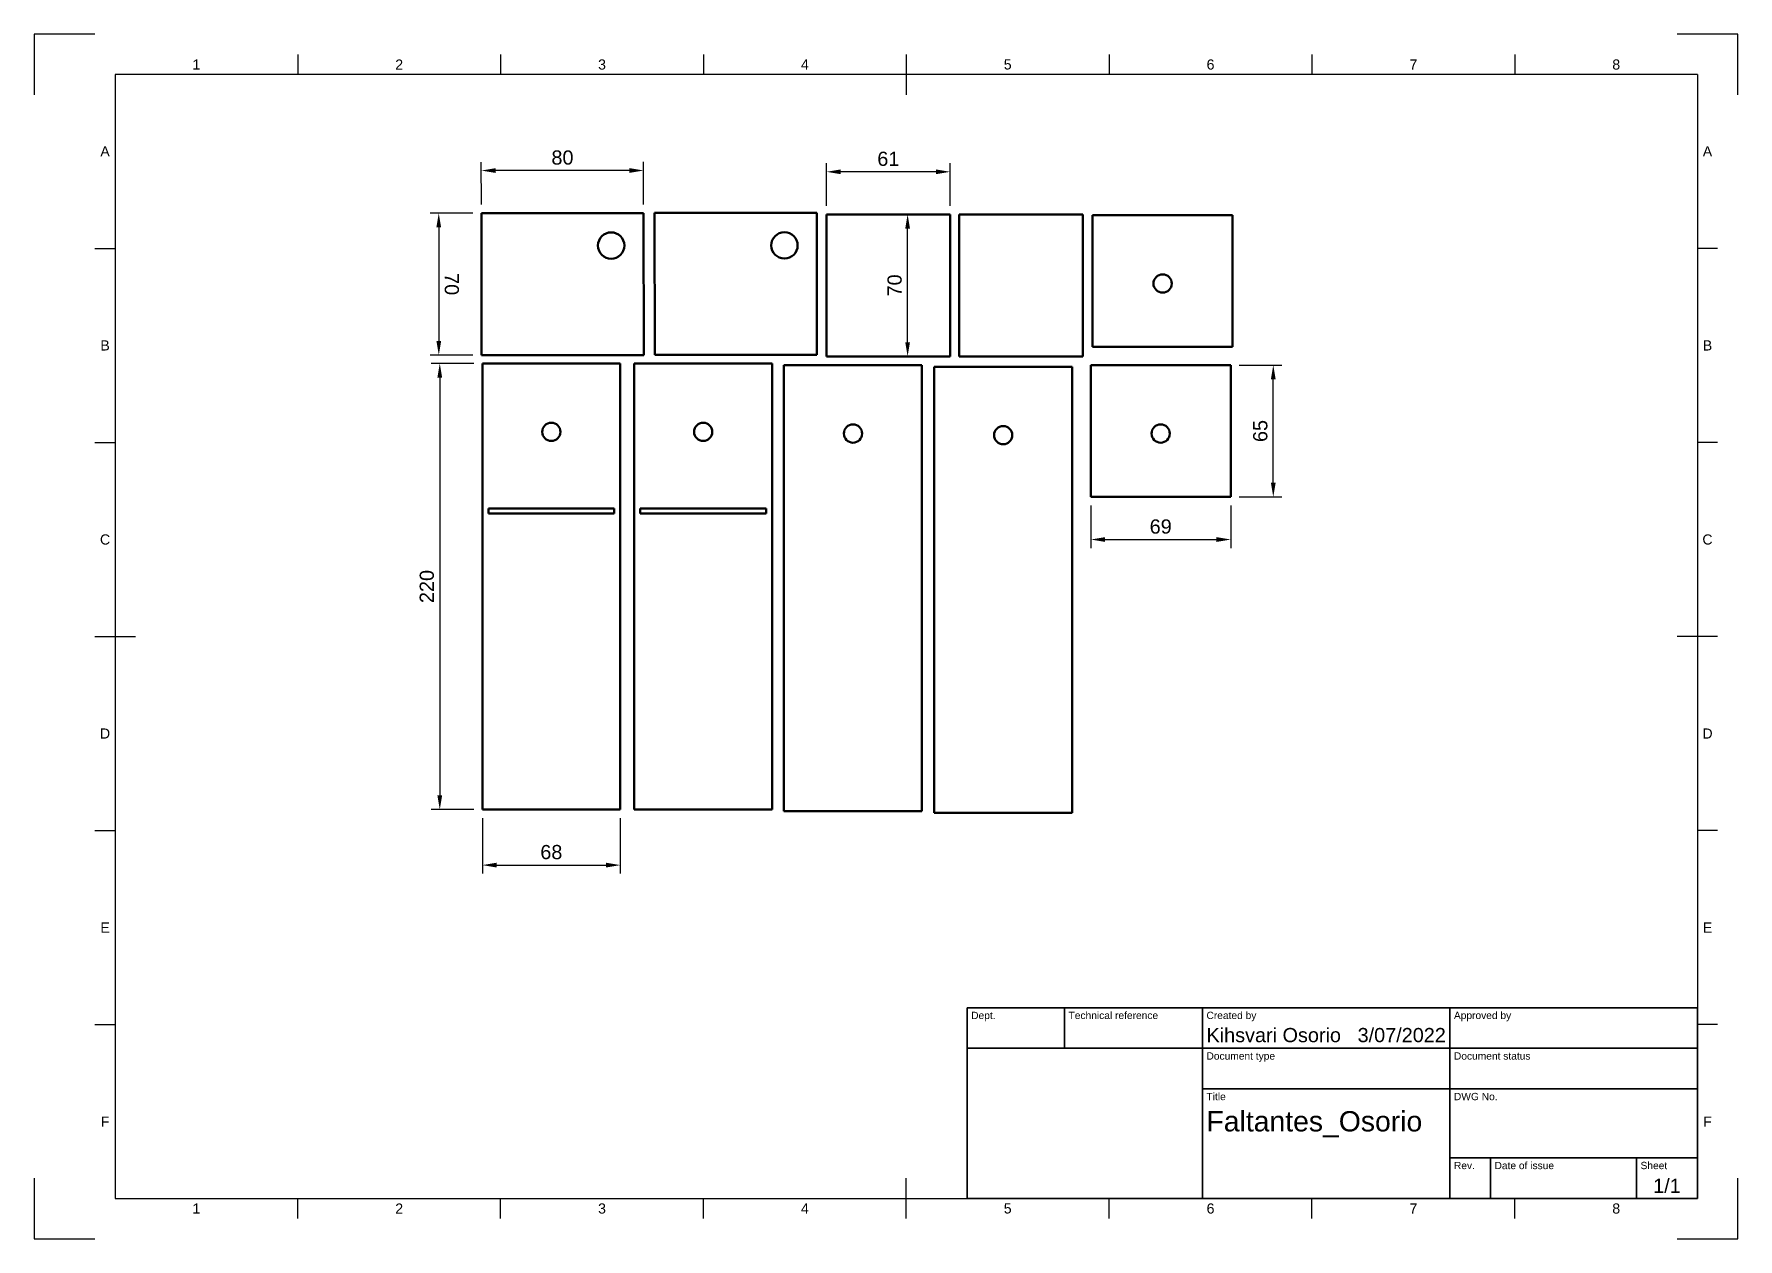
# Model space of a CAD drawing. Header units: millimetres. Extents: x 0 to 420, y 0 to 297.
import ezdxf
from ezdxf.enums import TextEntityAlignment as Align

# ---------------------------------------------------------------- set-up
doc = ezdxf.new("R2010")
doc.units = ezdxf.units.MM
doc.header["$LTSCALE"] = 0.75
for name, color, linetype, lineweight in [('Border', 7, 'Continuous', 25), ('Dimensions', 7, 'Continuous', 25), ('TitleBlock', 7, 'Continuous', 35), ('Visible', 7, 'Continuous', 50)]:
    doc.layers.add(name, color=color, linetype=linetype, lineweight=lineweight)
doc.styles.add('FusionTitle', font='arial.ttf')
doc.styles.get("Standard").update_dxf_attribs({"font": 'arial.ttf'})
doc.dimstyles.new('ISO-25', dxfattribs={"dimtxt": 3.5, "dimasz": 3.5, "dimexe": 2.1, "dimexo": 2.1, "dimgap": 1.4, "dimtad": 1, "dimzin": 12, "dimdsep": 46, "dimtxsty": 'Standard', "dimcen": 0, "dimclrd": 256, "dimclre": 256, "dimclrt": 256, "dimazin": 3, "dimtp": 0.1, "dimtm": 0.1, "dimtfac": 0.714286, "dimtmove": 0, "dimatfit": 3, "dimfxl": 1, "dimtzin": 12, "dimarcsym": 0})

# ---------------------------------------------------------------- blocks, each defined once
blk = doc.blocks.new('ISO_A3_SHEET')
at = {"layer": 'Border'}
for p, q in [((65, 292), (65, 287)), ((115, 292), (115, 287)), ((165, 292), (165, 287)), ((215, 292), (215, 282)), ((265, 292), (265, 287)), ((315, 292), (315, 287)), ((365, 292), (365, 287)), ((410, 287), (20, 287)), ((20, 287), (20, 10)), ((410, 287), (410, 10)), ((15, 244.16666), (20, 244.16666)), ((415, 244.16666), (410, 244.16666)), ((15, 196.33333), (20, 196.33333)), ((415, 196.33333), (410, 196.33333)), ((15, 148.5), (25, 148.5)), ((415, 148.5), (405, 148.5)), ((15, 100.66667), (20, 100.66667)), ((415, 100.66667), (410, 100.66667)), ((15, 52.83334), (20, 52.83334)), ((415, 52.83334), (410, 52.83334)), ((215, 5), (215, 15)), ((20, 10), (410, 10)), ((65, 5), (65, 10)), ((115, 5), (115, 10)), ((165, 5), (165, 10)), ((265, 5), (265, 10)), ((315, 5), (315, 10)), ((365, 5), (365, 10))]:
    blk.add_line(p, q, dxfattribs=at)
at = {"layer": 'Defpoints'}
for p, q in [((15, 297), (0, 297)), ((0, 297), (0, 282)), ((420, 297), (405, 297)), ((420, 282), (420, 297)), ((0, 15), (0, 0)), ((420, 0), (420, 15)), ((0, 0), (15, 0)), ((405, 0), (420, 0))]:
    blk.add_line(p, q, dxfattribs=at)
at = {"layer": 'Border', "style": 'FusionTitle'}
for s, p in [('1', (40, 289.5)), ('2', (90, 289.5)), ('3', (140, 289.5)), ('4', (190, 289.5)), ('5', (240, 289.5)), ('6', (290, 289.5)), ('7', (340, 289.5)), ('8', (390, 289.5)), ('A', (17.5, 268.08333)), ('A', (412.5, 268.08333)), ('B', (17.5, 220.25)), ('B', (412.5, 220.25)), ('C', (17.5, 172.41667)), ('C', (412.5, 172.41667)), ('D', (17.5, 124.58334)), ('D', (412.5, 124.58334)), ('E', (17.5, 76.75001)), ('E', (412.5, 76.75001)), ('F', (17.5, 28.91668)), ('F', (412.5, 28.91668)), ('1', (40, 7.5)), ('2', (90, 7.5)), ('3', (140, 7.5)), ('4', (190, 7.5)), ('5', (240, 7.5)), ('6', (290, 7.5)), ('7', (340, 7.5)), ('8', (390, 7.5))]:
    blk.add_text(s, height=2.5, dxfattribs=at).set_placement(p, align=Align.MIDDLE)
blk = doc.blocks.new('ISO_TITLEBLOCK')
at = {"layer": 'TitleBlock'}
for p, q in [((0, 47), (-180, 47)), ((-180, 47), (-180, 0)), ((-156, 37), (-156, 47)), ((-122, 0), (-122, 47)), ((-61, 0), (-61, 47)), ((0, 0), (0, 47)), ((-180, 37), (0, 37)), ((-122, 27), (0, 27)), ((-61, 10), (0, 10)), ((-51, 0), (-51, 10)), ((-15, 0), (-15, 10)), ((-180, 0), (0, 0))]:
    blk.add_line(p, q, dxfattribs=at)
at = {"layer": 'TitleBlock', "style": 'FusionTitle'}
for s, p in [('Dept.', (-179, 46)), ('Technical reference', (-155, 46)), ('Created by', (-121, 46)), ('Approved by', (-60, 46)), ('Document type', (-121, 36)), ('Document status', (-60, 36)), ('Title', (-121, 26)), ('DWG No.', (-60, 26)), ('Rev.', (-60, 9)), ('Date of issue', (-50, 9)), ('Sheet', (-14, 9))]:
    blk.add_text(s, height=1.8, dxfattribs=at).set_placement(p, align=Align.TOP_LEFT)
for tag, height, p in [('DEPT', 3.5, (-179, 42)), ('TECHNICAL_REFERENCE', 3.5, (-155, 42)), ('CREATED_BY', 3.5, (-121, 42)), ('APPROVED_BY', 3.5, (-60, 42)), ('DOCUMENT_TYPE', 3.5, (-121, 32)), ('DOCUMENT_STATUS', 3.5, (-60, 32)), ('TITLE_1', 5, (-121, 21.5)), ('TITLE_2', 5, (-121, 14)), ('TITLE_3', 5, (-121, 6.5)), ('DATE_OF_ISSUE', 3.5, (-50, 5))]:
    blk.add_attdef(tag, text='', height=height, dxfattribs=at).set_placement(p, align=Align.TOP_LEFT)
for tag, p in [('CREATED_DATE', (-62, 42)), ('APPROVED_DATE', (-0.99, 42))]:
    blk.add_attdef(tag, text='', height=3.5, dxfattribs=at).set_placement(p, align=Align.TOP_RIGHT)
for tag, height, p in [('DRAWING_NUMBER', 5, (-30.5, 19.75)), ('REV', 3.5, (-56, 4.85)), ('SHEET', 3.5, (-7.5, 4.85))]:
    blk.add_attdef(tag, text='', height=height, dxfattribs=at).set_placement(p, align=Align.TOP_CENTER)
blk = doc.blocks.new('*D12')
at = {"layer": 'Defpoints', "color": 0, "transparency": 16777216}
for p in [(110.2494, 263.354902), (110.253035, 252.854902), (150.253033, 252.86875)]:
    blk.add_point(p, dxfattribs=at)
at = {"layer": 'Dimensions', "lineweight": -2, "transparency": 16777216}
for p, q in [((110.252308, 254.954902), (110.248673, 265.454902)), ((150.252306, 254.96875), (150.248671, 265.46875)), ((146.749398, 263.367538), (113.7494, 263.356113))]:
    blk.add_line(p, q, dxfattribs=at)
at = {"layer": 'Dimensions', "transparency": 16777216}
for points in [[(113.749198, 263.939447), (113.749602, 262.77278), (110.2494, 263.354902)], [(146.749196, 263.950871), (146.7496, 262.784205), (150.249398, 263.36875)]]:
    blk.add_solid(points, dxfattribs=at)
at = {"layer": 'Dimensions', "transparency": 16777216, "insert": (130.248296, 266.548831), "char_height": 3.5, "attachment_point": 5, "rotation": 0.01982434}
blk.add_mtext('80', dxfattribs=at)
blk = doc.blocks.new('*D13')
at = {"layer": 'Defpoints', "color": 0, "transparency": 16777216}
for p in [(110.253035, 252.854902), (99.765148, 217.851271), (110.265147, 217.854904)]:
    blk.add_point(p, dxfattribs=at)
at = {"layer": 'Dimensions', "lineweight": -2, "transparency": 16777216}
for p, q in [((108.153035, 252.854176), (97.653036, 252.850542)), ((99.754247, 249.351269), (99.763936, 221.351271)), ((108.165147, 217.854178), (97.665148, 217.850544))]:
    blk.add_line(p, q, dxfattribs=at)
at = {"layer": 'Dimensions', "transparency": 16777216}
for points in [[(100.33758, 249.351471), (99.170914, 249.351067), (99.753036, 252.851269)], [(100.34727, 221.351473), (99.180603, 221.351069), (99.765148, 217.851271)]]:
    blk.add_solid(points, dxfattribs=at)
at = {"layer": 'Dimensions', "transparency": 16777216, "insert": (102.946097, 235.352373), "char_height": 3.5, "attachment_point": 5, "rotation": 270.01982434}
blk.add_mtext('70', dxfattribs=at)
blk = doc.blocks.new('*D14')
at = {"layer": 'Defpoints', "color": 0, "transparency": 16777216}
for p in [(110.509346, 215.824578), (100.009346, 105.824578), (110.509346, 105.824578)]:
    blk.add_point(p, dxfattribs=at)
at = {"layer": 'Dimensions', "lineweight": -2, "transparency": 16777216}
for p, q in [((108.409346, 215.824578), (97.909346, 215.824578)), ((100.009346, 212.324578), (100.009346, 109.324578)), ((108.409346, 105.824578), (97.909346, 105.824578))]:
    blk.add_line(p, q, dxfattribs=at)
at = {"layer": 'Dimensions', "transparency": 16777216}
for points in [[(99.426012, 212.324578), (100.592679, 212.324578), (100.009346, 215.824578)], [(99.426012, 109.324578), (100.592679, 109.324578), (100.009346, 105.824578)]]:
    blk.add_solid(points, dxfattribs=at)
at = {"layer": 'Dimensions', "transparency": 16777216, "insert": (96.82234, 160.824578), "char_height": 3.5, "attachment_point": 5, "rotation": 90}
blk.add_mtext('220', dxfattribs=at)
blk = doc.blocks.new('*D15')
at = {"layer": 'Defpoints', "color": 0, "transparency": 16777216}
for p in [(110.509346, 105.824578), (144.509346, 105.824578), (144.509346, 92.150148)]:
    blk.add_point(p, dxfattribs=at)
at = {"layer": 'Dimensions', "lineweight": -2, "transparency": 16777216}
for p, q in [((110.509346, 103.724578), (110.509346, 90.050148)), ((144.509346, 103.724578), (144.509346, 90.050148)), ((114.009346, 92.150148), (141.009346, 92.150148))]:
    blk.add_line(p, q, dxfattribs=at)
at = {"layer": 'Dimensions', "transparency": 16777216}
for points in [[(114.009346, 92.733481), (114.009346, 91.566815), (110.509346, 92.150148)], [(141.009346, 92.733481), (141.009346, 91.566815), (144.509346, 92.150148)]]:
    blk.add_solid(points, dxfattribs=at)
at = {"layer": 'Dimensions', "transparency": 16777216, "insert": (127.509346, 95.337153), "char_height": 3.5, "attachment_point": 5}
blk.add_mtext('68', dxfattribs=at)
blk = doc.blocks.new('*D16')
at = {"layer": 'Defpoints', "color": 0, "transparency": 16777216}
for p in [(260.466696, 182.903779), (294.966696, 182.903779), (294.966696, 172.403779)]:
    blk.add_point(p, dxfattribs=at)
at = {"layer": 'Dimensions', "lineweight": -2, "transparency": 16777216}
for p, q in [((260.466696, 180.803779), (260.466696, 170.303779)), ((294.966696, 180.803779), (294.966696, 170.303779)), ((263.966696, 172.403779), (291.466696, 172.403779))]:
    blk.add_line(p, q, dxfattribs=at)
at = {"layer": 'Dimensions', "transparency": 16777216}
for points in [[(263.966696, 172.987113), (263.966696, 171.820446), (260.466696, 172.403779)], [(291.466696, 172.987113), (291.466696, 171.820446), (294.966696, 172.403779)]]:
    blk.add_solid(points, dxfattribs=at)
at = {"layer": 'Dimensions', "transparency": 16777216, "insert": (277.716696, 175.590785), "char_height": 3.5, "attachment_point": 5}
blk.add_mtext('69', dxfattribs=at)
blk = doc.blocks.new('*D17')
at = {"layer": 'Defpoints', "color": 0, "transparency": 16777216}
for p in [(294.966696, 215.403779), (305.466696, 215.403779), (294.966696, 182.903779)]:
    blk.add_point(p, dxfattribs=at)
at = {"layer": 'Dimensions', "lineweight": -2, "transparency": 16777216}
for p, q in [((297.066696, 215.403779), (307.566696, 215.403779)), ((305.466696, 186.403779), (305.466696, 211.903779)), ((297.066696, 182.903779), (307.566696, 182.903779))]:
    blk.add_line(p, q, dxfattribs=at)
at = {"layer": 'Dimensions', "transparency": 16777216}
for points in [[(304.883362, 211.903779), (306.050029, 211.903779), (305.466696, 215.403779)], [(304.883362, 186.403779), (306.050029, 186.403779), (305.466696, 182.903779)]]:
    blk.add_solid(points, dxfattribs=at)
at = {"layer": 'Dimensions', "transparency": 16777216, "insert": (302.27969, 199.153779), "char_height": 3.5, "attachment_point": 5, "rotation": 90}
blk.add_mtext('65', dxfattribs=at)
blk = doc.blocks.new('*D18')
at = {"layer": 'Defpoints', "color": 0, "transparency": 16777216}
for p in [(195.324658, 263.04563), (195.324658, 252.54563), (225.824658, 252.54563)]:
    blk.add_point(p, dxfattribs=at)
at = {"layer": 'Dimensions', "lineweight": -2, "transparency": 16777216}
for p, q in [((195.324658, 254.64563), (195.324658, 265.14563)), ((225.824658, 254.64563), (225.824658, 265.14563)), ((222.324658, 263.04563), (198.824658, 263.04563))]:
    blk.add_line(p, q, dxfattribs=at)
at = {"layer": 'Dimensions', "transparency": 16777216}
for points in [[(198.824658, 263.628964), (198.824658, 262.462297), (195.324658, 263.04563)], [(222.324658, 263.628964), (222.324658, 262.462297), (225.824658, 263.04563)]]:
    blk.add_solid(points, dxfattribs=at)
at = {"layer": 'Dimensions', "transparency": 16777216, "insert": (210.574658, 266.232636), "char_height": 3.5, "attachment_point": 5}
blk.add_mtext('61', dxfattribs=at)
blk = doc.blocks.new('*D19')
at = {"layer": 'Defpoints', "color": 0, "transparency": 16777216}
for p in [(215.324658, 252.54563), (225.824658, 252.54563), (225.824658, 217.54563)]:
    blk.add_point(p, dxfattribs=at)
at = {"layer": 'Dimensions', "lineweight": -2, "transparency": 16777216}
for p, q in [((223.724658, 252.54563), (213.224658, 252.54563)), ((215.324658, 221.04563), (215.324658, 249.04563)), ((223.724658, 217.54563), (213.224658, 217.54563))]:
    blk.add_line(p, q, dxfattribs=at)
at = {"layer": 'Dimensions', "transparency": 16777216}
for points in [[(214.741324, 249.04563), (215.907991, 249.04563), (215.324658, 252.54563)], [(214.741324, 221.04563), (215.907991, 221.04563), (215.324658, 217.54563)]]:
    blk.add_solid(points, dxfattribs=at)
at = {"layer": 'Dimensions', "transparency": 16777216, "insert": (212.137652, 235.04563), "char_height": 3.5, "attachment_point": 5, "rotation": 90}
blk.add_mtext('70', dxfattribs=at)

msp = doc.modelspace()

# ---------------------------------------------------------------- linework, layer by layer
at = {"layer": 'Visible'}
for p, q in [((150.253033, 252.86875, 0.625), (110.253035, 252.854902, 0.625)), ((110.253035, 252.854902, 0.625), (110.265147, 217.854904, 0.625)), ((150.265145, 217.868752, 0.625), (150.253033, 252.86875, 0.625)), ((192.966693, 252.917627, 0.625), (152.966696, 252.903779, 0.625)), ((152.966696, 252.903779, 0.625), (152.978807, 217.903781, 0.625)), ((192.978805, 217.917629, 0.625), (192.966693, 252.917627, 0.625)), ((225.824658, 252.54563, 0.625), (195.324658, 252.54563, 0.625)), ((195.324658, 252.54563, 0.625), (195.324658, 217.54563, 0.625)), ((225.824658, 217.54563, 0.625), (225.824658, 252.54563, 0.625)), ((258.516274, 252.50268, 0.625), (228.016274, 252.50268, 0.625)), ((228.016274, 252.50268, 0.625), (228.016274, 217.50268, 0.625)), ((258.516274, 217.50268, 0.625), (258.516274, 252.50268, 0.625)), ((260.93058, 252.38825, 0.625), (260.93058, 219.88825, 0.625)), ((295.43058, 252.38825, 0.625), (260.93058, 252.38825, 0.625)), ((295.43058, 219.88825, 0.625), (295.43058, 252.38825, 0.625)), ((260.93058, 219.88825, 0.625), (295.43058, 219.88825, 0.625)), ((110.265147, 217.854904, 0.625), (150.265145, 217.868752, 0.625)), ((110.509346, 215.824578, 0.625), (110.509346, 105.824578, 0.625)), ((144.509346, 215.824578, 0.625), (110.509346, 215.824578, 0.625)), ((144.509346, 105.824578, 0.625), (144.509346, 215.824578, 0.625)), ((147.933923, 215.824578, 0.625), (147.933923, 105.824578, 0.625)), ((181.933923, 215.824578, 0.625), (147.933923, 215.824578, 0.625)), ((152.978807, 217.903781, 0.625), (192.978805, 217.917629, 0.625)), ((181.933923, 105.824578, 0.625), (181.933923, 215.824578, 0.625)), ((218.853916, 215.40389, 0.625), (184.853916, 215.40389, 0.625)), ((184.853916, 215.40389, 0.625), (184.853916, 105.40389, 0.625)), ((195.324658, 217.54563, 0.625), (225.824658, 217.54563, 0.625)), ((218.853916, 105.40389, 0.625), (218.853916, 215.40389, 0.625)), ((255.888655, 215.014051, 0.625), (221.888655, 215.014051, 0.625)), ((221.888655, 215.014051, 0.625), (221.888655, 105.014051, 0.625)), ((228.016274, 217.50268, 0.625), (258.516274, 217.50268, 0.625)), ((255.888655, 105.014051, 0.625), (255.888655, 215.014051, 0.625)), ((260.466696, 215.403779, 0.625), (260.466696, 182.903779, 0.625)), ((294.966696, 215.403779, 0.625), (260.466696, 215.403779, 0.625)), ((294.966696, 182.903779, 0.625), (294.966696, 215.403779, 0.625)), ((260.466696, 182.903779, 0.625), (294.966696, 182.903779, 0.625)), ((112.009346, 178.824578, 0.625), (112.009346, 180.074578, 0.625)), ((112.009346, 180.074578, 0.625), (143.009346, 180.074578, 0.625)), ((143.009346, 178.824578, 0.625), (112.009346, 178.824578, 0.625)), ((143.009346, 180.074578, 0.625), (143.009346, 178.824578, 0.625)), ((149.433923, 178.824578, 0.625), (149.433923, 180.074578, 0.625)), ((149.433923, 180.074578, 0.625), (180.433923, 180.074578, 0.625)), ((180.433923, 178.824578, 0.625), (149.433923, 178.824578, 0.625)), ((180.433923, 180.074578, 0.625), (180.433923, 178.824578, 0.625)), ((110.509346, 105.824578, 0.625), (144.509346, 105.824578, 0.625)), ((147.933923, 105.824578, 0.625), (181.933923, 105.824578, 0.625)), ((184.853916, 105.40389, 0.625), (218.853916, 105.40389, 0.625)), ((221.888655, 105.014051, 0.625), (255.888655, 105.014051, 0.625))]:
    msp.add_line(p, q, dxfattribs=at)
at = {"layer": 'Visible', "extrusion": (0, 0, -1)}
for centre, radius in [((-142.255802, 244.865981, -0.625), 3.25), ((-184.969462, 244.914858, -0.625), 3.25), ((-278.18058, 235.51325, -0.625), 2.25), ((-127.509346, 198.949578, -0.625), 2.25), ((-164.933923, 198.949578, -0.625), 2.25), ((-201.853916, 198.52889, -0.625), 2.25), ((-238.888655, 198.139051, -0.625), 2.25), ((-277.716696, 198.528779, -0.625), 2.25)]:
    msp.add_circle(centre, radius, dxfattribs=at)

# ---------------------------------------------------------------- block references
at = {"layer": 'Border'}
msp.add_blockref('ISO_A3_SHEET', (0, 0), dxfattribs=at)
at = {"layer": 'TitleBlock'}
msp.add_blockref('ISO_TITLEBLOCK', (410, 10), dxfattribs=at).add_auto_attribs({'CREATED_DATE': '3/07/2022', 'SHEET': '1/1', 'TITLE_1': 'Faltantes_Osorio', 'CREATED_BY': 'Kihsvari Osorio'})

# ---------------------------------------------------------------- dimensions: what is measured, and where the dimension line sits
at = {"layer": 'Dimensions'}
for p1, p2, distance, picture, middle in [((150.253033, 252.86875), (110.253035, 252.854902), -10.500001, '*D12', (130.248296, 266.548831)), ((225.824658, 252.54563), (195.324658, 252.54563), -10.5, '*D18', (210.574658, 266.232636)), ((110.253035, 252.854902), (110.265147, 217.854904), -10.5, '*D13', (102.946097, 235.352373)), ((225.824658, 217.54563), (225.824658, 252.54563), 10.5, '*D19', (212.137652, 235.04563)), ((110.509346, 215.824578), (110.509346, 105.824578), -10.5, '*D14', (96.82234, 160.824578)), ((294.966696, 182.903779), (294.966696, 215.403779), -10.5, '*D17', (302.27969, 199.153779)), ((260.466696, 182.903779), (294.966696, 182.903779), -10.5, '*D16', (277.716696, 175.590785)), ((110.509346, 105.824578), (144.509346, 105.824578), -13.67443, '*D15', (127.509346, 95.337153))]:
    dim = msp.add_aligned_dim(p1=p1, p2=p2, distance=distance, dimstyle='ISO-25', override={"dimlfac": 2, "dimclrd": 256, "dimclre": 256}, dxfattribs=at)
    dim.commit()
    dim.dimension.update_dxf_attribs({"geometry": picture, "text_midpoint": middle})

doc.saveas('drawing.dxf')
